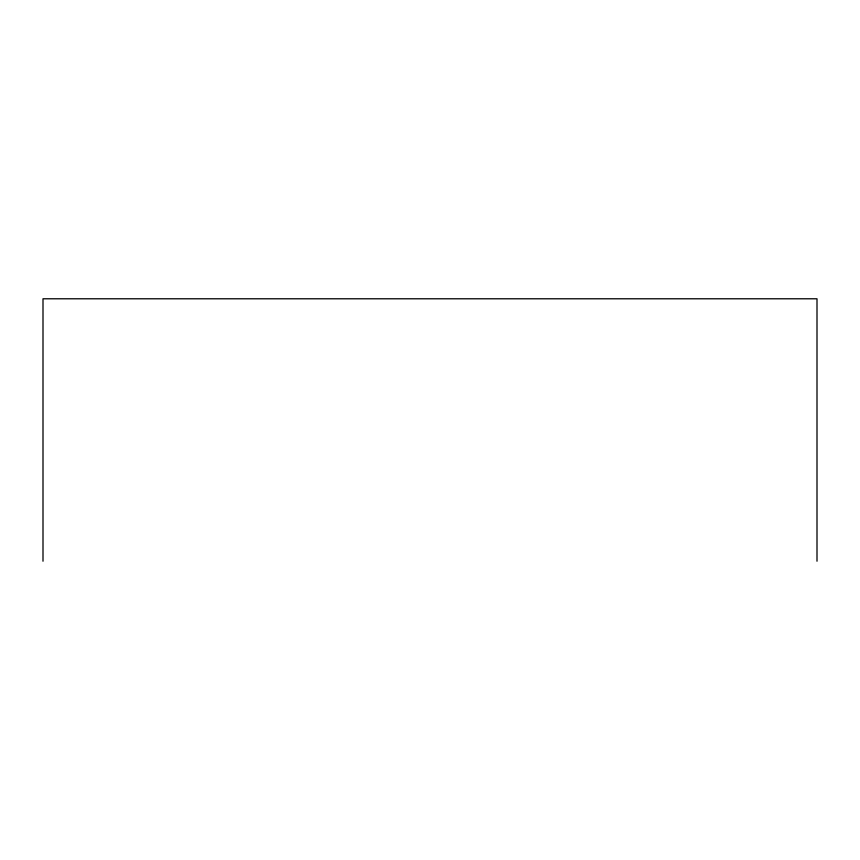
<?xml version="1.0" encoding="UTF-8"?>
<svg xmlns="http://www.w3.org/2000/svg" width="860" height="860" viewBox="0 0 860 860"><rect width="100%" height="100%" fill="white"/><g stroke="black" fill="none" stroke-linecap="round" stroke-linejoin="round"><path stroke-width="1.29" d="M817 561.214L817 298.786L43 298.786L43 561.214"/></g></svg>
